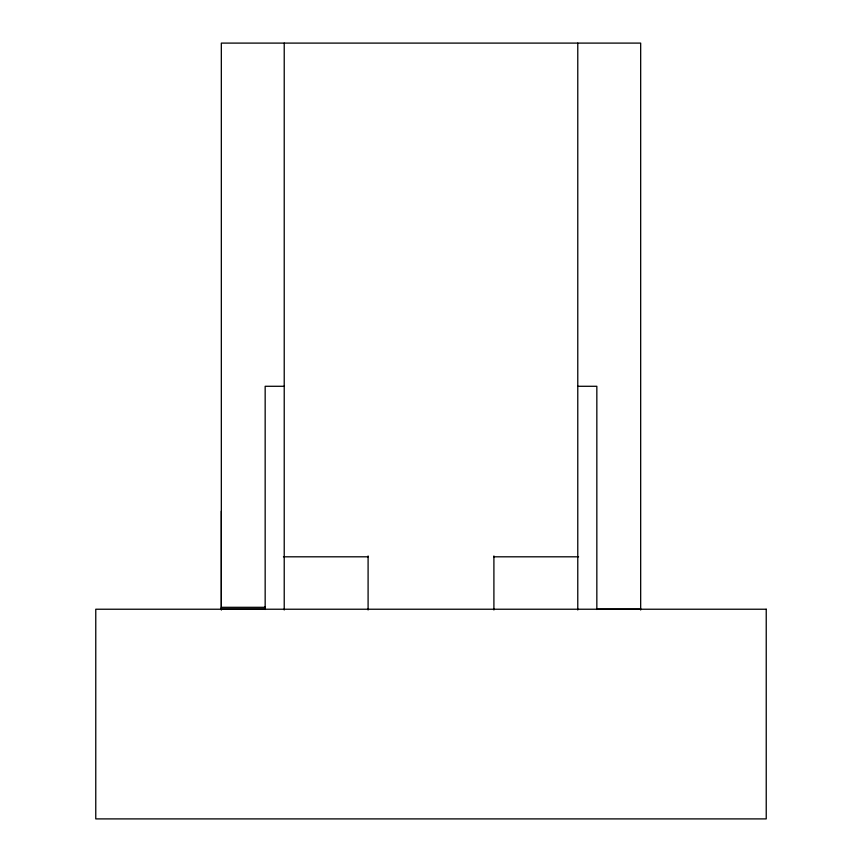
<?xml version="1.0" encoding="UTF-8"?>
<svg xmlns="http://www.w3.org/2000/svg" width="862" height="862" viewBox="0 0 862 862"><rect width="100%" height="100%" fill="white"/><g stroke="black" fill="none" stroke-linecap="round" stroke-linejoin="round"><path stroke-width="1.29" d="M221.329 609.52L221.329 511.198M265.162 606.557L265.162 607.311L221.329 607.311M284.223 386.284L265.162 386.284L265.162 609.477M577.777 386.284L596.838 386.284L596.838 609.477M283.426 556.809L368.096 556.809M493.904 556.809L578.574 556.809M221.329 609.122L265.162 609.122M596.838 609.122L640.671 609.122M640.671 609.994L640.671 43.1L221.329 43.1L221.329 609.994M577.777 43.1L577.777 609.962M493.904 555.947L493.904 609.962M368.096 555.947L368.096 609.962M284.223 43.1L284.223 609.962M766.232 609.229L95.768 609.229L95.768 818.9L766.232 818.9L766.232 609.229"/></g></svg>
